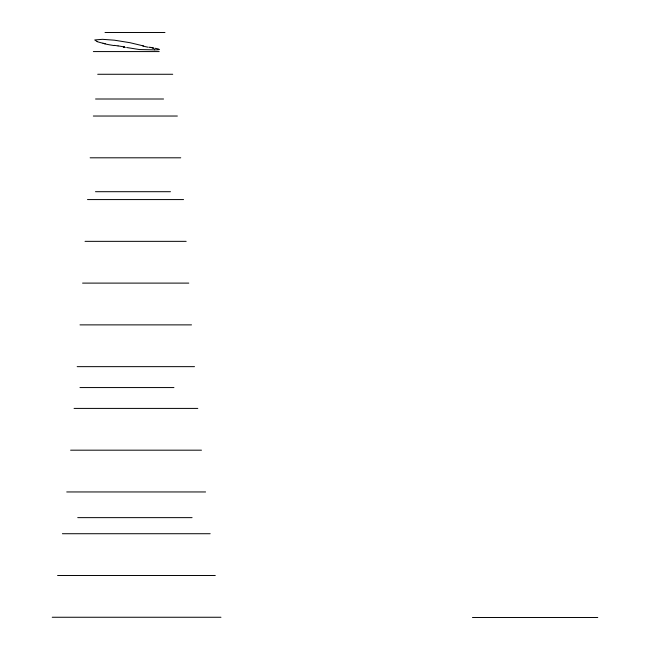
<?xml version="1.0" encoding="UTF-8"?>
<svg xmlns="http://www.w3.org/2000/svg" width="650" height="650" viewBox="0 0 650 650"><rect width="100%" height="100%" fill="white"/><g stroke="black" fill="none" stroke-linecap="round" stroke-linejoin="round"><path stroke-width="0.97" d="M158.844 49.506L158.957 49.286A6.118 0.544 7.3 0 0 157.276 48.726L154.984 48.271M154.537 49.863L139.474 49.562L126.685 47.515M105.008 32.5L164.97 32.5M93.356 51.578L159.193 51.578M97.711 74.271L172.713 74.271M95.558 99.003L163.548 99.003M93.332 116.033L177.361 116.033M90.139 157.804L180.741 157.804M95.485 191.701L170.463 191.701M87.482 199.574L183.56 199.574M85.028 241.345L186.168 241.345M82.574 283.108L188.776 283.108M79.991 324.878L191.514 324.878M77.179 366.649L194.504 366.649M79.966 387.562L173.94 387.562M74.067 408.411L197.803 408.411M70.598 450.182L201.476 450.182M66.731 491.952L205.587 491.952M77.732 517.636L192.083 517.636M62.4 533.723L210.178 533.723M57.582 575.486L215.288 575.486M52.236 617.256L220.967 617.256M472.461 617.5L597.764 617.5M114.376 45.362L118.024 45.922M153.376 47.978L150.776 47.515M149.825 47.336L148.899 47.166M123.841 46.914L124.735 47.101M105.211 43.704L103.033 43.209M143.471 45.931L129.878 42.681L114.433 40.194L102.432 39.325L94.705 39.959L97.313 41.616M147.891 47.19A23.132 2.608 6.5 0 1 142.634 45.89M151.141 47.483A42.185 4.802 6.8 0 1 150.199 47.304M152.368 47.986A33.572 2.405 8 0 1 153.912 48.262M159.226 49.562A28.535 2.567 7.1 0 1 154.659 49.879M123.354 47.036A32.216 2.397 8.4 0 1 125.247 47.434M118.097 45.898A17.688 1.576 7.7 0 1 124.126 46.914M114.026 45.565A23.644 2.949 7.5 0 1 104.219 43.745M102.846 43.209A29.908 3.575 7.4 0 1 97.118 41.608"/></g></svg>
